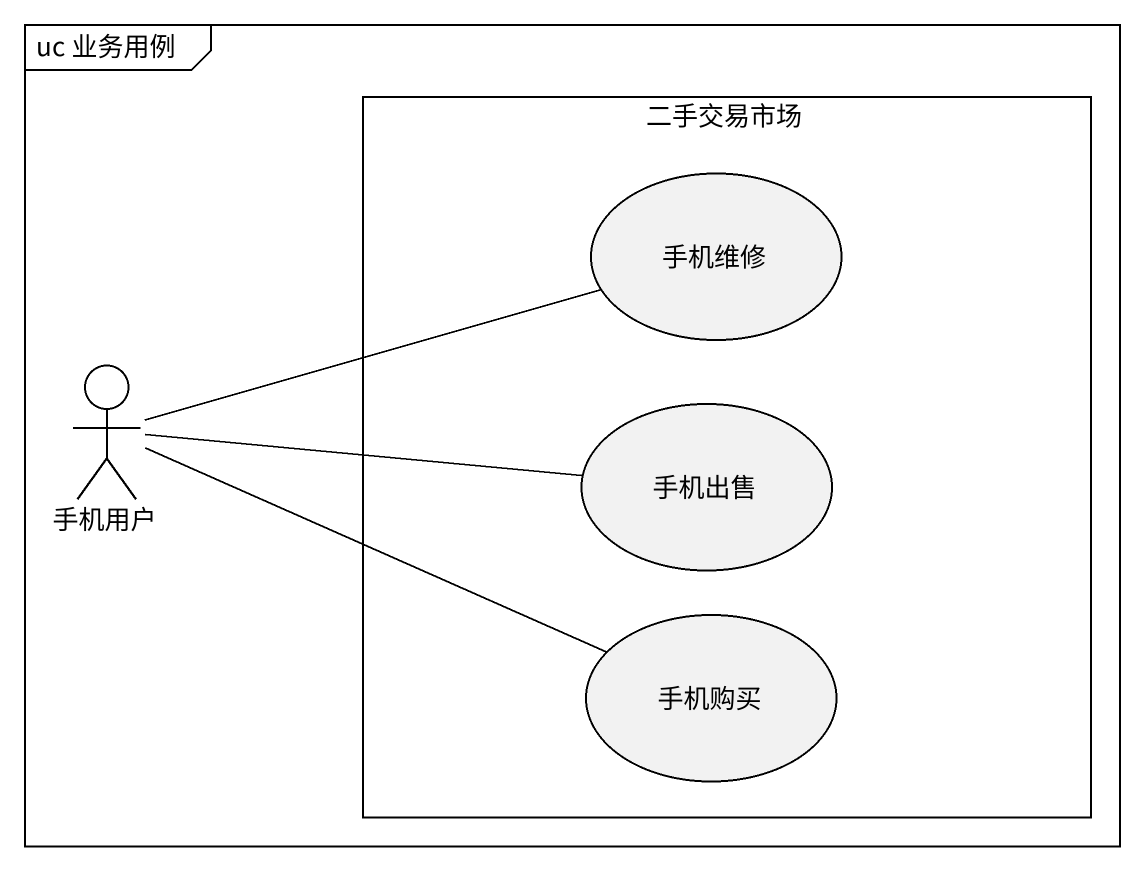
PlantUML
@startuml
mainframe uc 业务用例
rectangle 二手交易市场 {
  usecase 手机维修
  usecase 手机出售
  usecase 手机购买
}
actor 手机用户
手机用户 -right- 手机维修
手机用户 -right- 手机出售
手机用户 -right- 手机购买
@enduml
